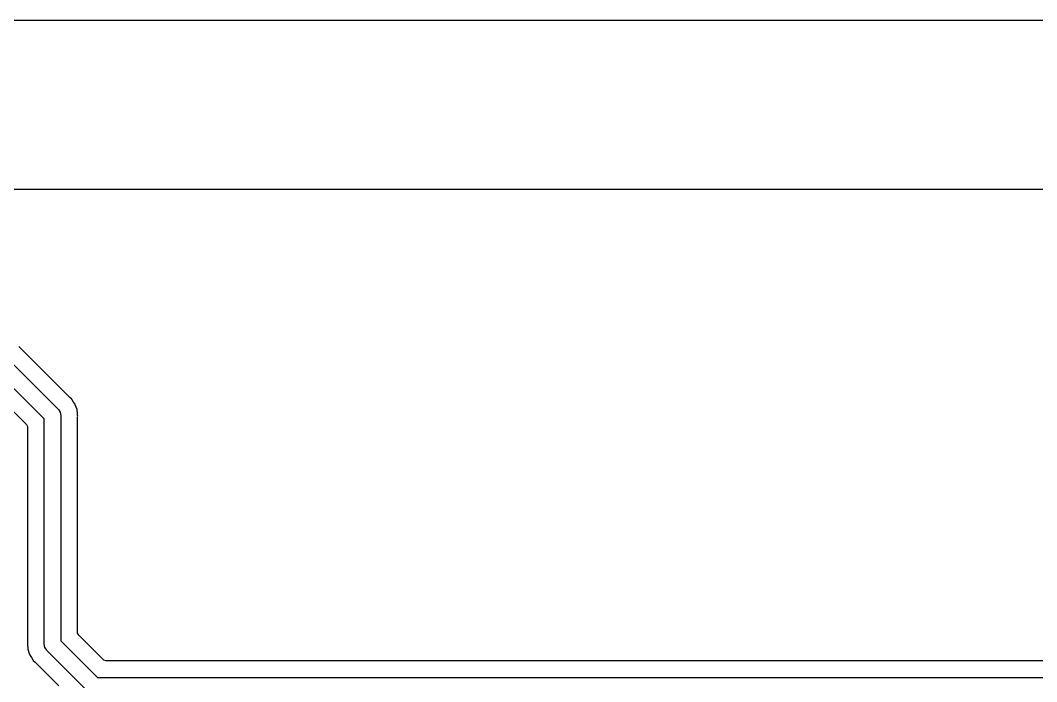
# Model space of a CAD drawing. Extents: x 7 to 11, y -4.75 to -1.25.
# Drawn here: x 8.161 to 9.383, y -2.045 to -1.25 of the extents above; entities that cross this region are included whole.
import ezdxf

# ---------------------------------------------------------------- set-up
doc = ezdxf.new("R2010")
doc.units = 0
doc.header["$MEASUREMENT"] = 0
doc.layers.add('BLACK', color=7, linetype='CONTINUOUS')

msp = doc.modelspace()

# ---------------------------------------------------------------- linework, layer by layer
at = {"layer": 'BLACK', "linetype": 'CONTINUOUS'}
for p, q in [((7.2, -1.25), (10.8, -1.25)), ((8.12533, -1.45297), (10.5922, -1.45297)), ((8.22092, -1.70346), (8.15954, -1.64209)), ((8.14014, -1.651), (8.20707, -1.71793)), ((8.19, -1.72914), (8.12893, -1.66807)), ((8.12209, -1.68954), (8.16853, -1.73598)), ((8.22315, -1.70557), (8.22092, -1.70346)), ((8.22334, -1.70579), (8.22315, -1.70557)), ((8.22353, -1.70603), (8.22334, -1.70579)), ((8.22334, -1.70579), (8.22334, -1.70579)), ((8.22371, -1.70625), (8.22353, -1.70603)), ((8.22353, -1.70603), (8.22353, -1.70603)), ((8.22532, -1.70887), (8.22371, -1.70625)), ((8.22371, -1.70625), (8.22371, -1.70625)), ((8.22371, -1.70625), (8.22371, -1.70625)), ((8.22701, -1.71144), (8.22532, -1.70887)), ((8.22532, -1.70887), (8.22532, -1.70887)), ((8.20707, -1.71793), (8.20707, -1.71793)), ((8.20707, -1.71793), (8.20924, -1.72117)), ((8.20924, -1.72117), (8.21, -1.725)), ((8.22714, -1.71169), (8.22701, -1.71144)), ((8.22727, -1.71196), (8.22714, -1.71169)), ((8.22714, -1.71169), (8.22714, -1.71169)), ((8.22739, -1.71223), (8.22727, -1.71196)), ((8.22727, -1.71196), (8.22727, -1.71196)), ((8.22836, -1.71514), (8.22739, -1.71223)), ((8.22739, -1.71223), (8.22739, -1.71223)), ((8.22941, -1.71803), (8.22836, -1.71514)), ((8.22836, -1.71514), (8.22836, -1.71514)), ((8.22948, -1.71831), (8.22941, -1.71803)), ((8.22954, -1.7186), (8.22948, -1.71831)), ((8.22948, -1.71831), (8.22948, -1.71831)), ((8.22954, -1.71861), (8.22954, -1.7186)), ((8.2296, -1.71889), (8.22954, -1.71861)), ((8.22987, -1.72195), (8.2296, -1.71889)), ((8.2296, -1.71889), (8.2296, -1.71889)), ((8.23002, -1.72325), (8.22987, -1.72195)), ((8.22987, -1.72195), (8.22987, -1.72195)), ((8.19, -2), (8.19, -1.72914)), ((8.21, -1.725), (8.21, -1.99586)), ((8.23002, -1.72358), (8.23002, -1.72325)), ((8.23003, -1.7238), (8.23002, -1.72358)), ((8.23002, -1.72755), (8.23007, -1.72683)), ((8.23002, -1.98551), (8.23002, -1.72755)), ((8.23011, -1.7247), (8.23003, -1.7238)), ((8.23007, -1.72683), (8.23009, -1.72673)), ((8.23009, -1.72673), (8.23021, -1.72588)), ((8.23021, -1.72588), (8.23011, -1.7247)), ((8.16853, -1.73598), (8.16987, -1.73843)), ((8.16987, -1.73843), (8.16998, -1.73949)), ((8.16998, -1.73949), (8.16998, -1.99745)), ((8.23013, -1.98657), (8.23002, -1.98551)), ((8.23147, -1.98902), (8.23013, -1.98657)), ((8.26098, -2.01853), (8.23147, -1.98902)), ((8.16993, -1.99817), (8.16979, -1.99912)), ((8.16979, -1.99912), (8.16979, -1.99912)), ((8.16979, -1.99912), (8.16997, -2.0012)), ((8.16998, -1.99745), (8.16993, -1.99817)), ((8.16997, -2.0012), (8.16998, -2.00142)), ((8.16998, -2.00142), (8.16998, -2.00175)), ((8.16998, -2.00175), (8.17013, -2.00305)), ((8.17013, -2.00305), (8.1704, -2.00611)), ((8.19076, -2.00383), (8.19, -2)), ((8.19229, -2.00611), (8.19076, -2.00383)), ((8.21, -1.99586), (8.25414, -2.04)), ((8.1704, -2.00611), (8.17046, -2.00639)), ((8.17046, -2.00639), (8.17046, -2.0064)), ((8.17046, -2.0064), (8.17052, -2.00669)), ((8.17052, -2.00669), (8.17052, -2.00669)), ((8.17052, -2.00669), (8.17059, -2.00697)), ((8.17059, -2.00697), (8.17164, -2.00986)), ((8.17164, -2.00986), (8.17261, -2.01277)), ((8.17261, -2.01277), (8.17273, -2.01303)), ((8.17273, -2.01303), (8.17273, -2.01304)), ((8.17273, -2.01304), (8.17286, -2.01331)), ((8.17286, -2.01331), (8.17286, -2.01331)), ((8.17286, -2.01331), (8.17299, -2.01356)), ((8.17299, -2.01356), (8.17299, -2.01356)), ((8.17299, -2.01356), (8.17299, -2.01356)), ((8.17299, -2.01356), (8.17468, -2.01613)), ((8.17468, -2.01613), (8.17629, -2.01875)), ((8.19293, -2.00707), (8.19229, -2.00611)), ((8.23939, -2.05354), (8.19293, -2.00707)), ((8.17629, -2.01875), (8.17629, -2.01875)), ((8.17629, -2.01875), (8.17629, -2.01875)), ((8.17629, -2.01875), (8.17647, -2.01897)), ((8.17647, -2.01897), (8.17647, -2.01897)), ((8.17647, -2.01897), (8.17666, -2.01921)), ((8.17666, -2.01921), (8.17666, -2.01921)), ((8.17666, -2.01921), (8.17685, -2.01943)), ((8.17685, -2.01943), (8.17685, -2.01943)), ((8.17685, -2.01943), (8.17685, -2.01943)), ((8.17685, -2.01943), (8.17894, -2.0214)), ((8.17894, -2.0214), (8.17908, -2.02154)), ((8.17908, -2.02154), (8.20757, -2.05003)), ((8.26181, -2.01919), (8.26098, -2.01853)), ((8.26449, -2.01998), (8.26181, -2.01919)), ((10.5496, -2.01998), (8.26449, -2.01998)), ((8.25414, -2.04), (10.4, -2.04))]:
    msp.add_line(p, q, dxfattribs=at)

doc.saveas('drawing.dxf')
